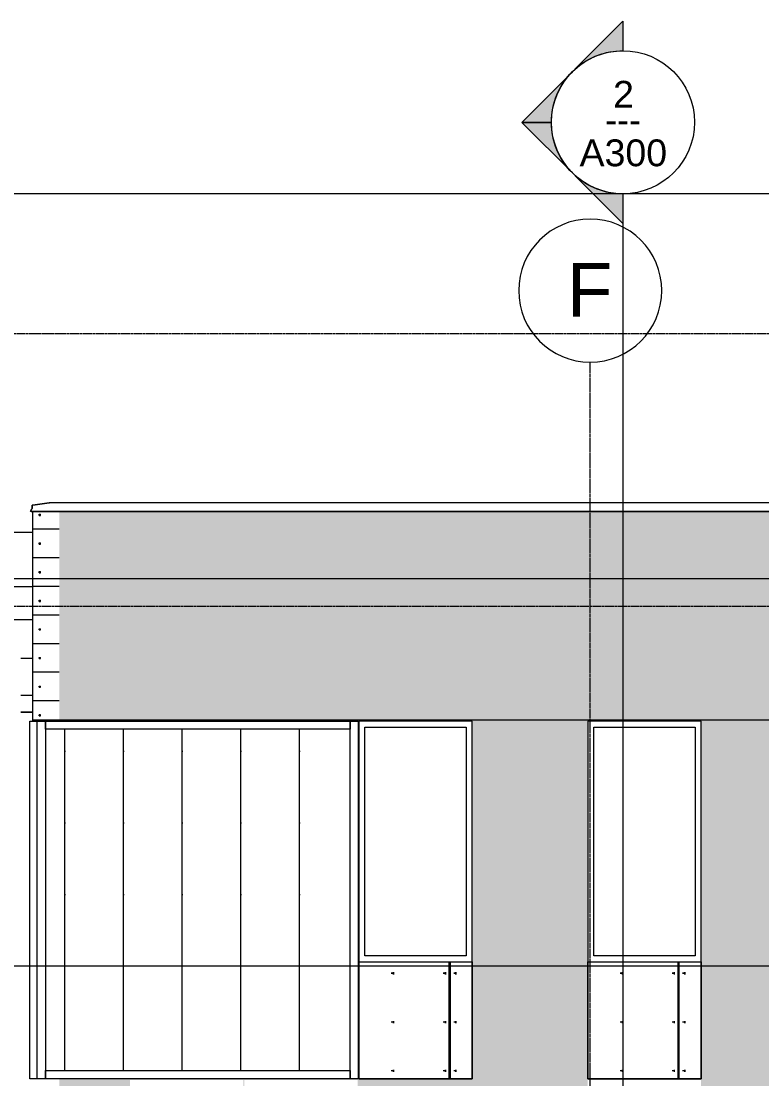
# Model space of a CAD drawing. Header units: inches. Extents: x -4169 to 1631, y -238 to 585.
# Drawn here: x -998.4 to -749.9, y 230.1 to 584.9 of the extents above; entities that cross this region are included whole.
import ezdxf

# ---------------------------------------------------------------- set-up
doc = ezdxf.new("R2010")
doc.units = ezdxf.units.IN
doc.header["$MEASUREMENT"] = 0
doc.linetypes.add('Aligning Line 1_8_', pattern=[0.25, 0.125, -0.125])
doc.linetypes.add('Grid Line 1_2_', pattern=[0.875, 0.5, -0.125, 0.125, -0.125])
for name, color, linetype, lineweight in [('0-5', 10, 'Continuous', 5), ('A-FLOR-LEVL-1', 51, 'Grid Line 1_2_', 9), ('A-GENM', 5, 'Continuous', 9), ('A-GLAZ', 151, 'Continuous', 13), ('A-GLAZ-1', 151, 'Continuous', 9), ('A-GLAZ-CWMG', 51, 'Continuous', 9), ('A-WALL', 113, 'Continuous', 13), ('A-WALL-PATT-1', 111, 'Continuous', 9), ('G-ANNO-SYMB', 111, 'Aligning Line 1_8_', 9), ('G-ANNO-SYMB-1', 9, 'Aligning Line 1_8_', 9), ('G-ANNO-SYMB-2', 147, 'Aligning Line 1_8_', 9), ('G-ANNO-SYMB-3', 111, 'Continuous', 9), ('S-GRID-1', 1, 'Grid Line 1_2_', 9), ('S-GRID-IDEN', 1, 'Continuous', 9)]:
    doc.layers.add(name, color=color, linetype=linetype, lineweight=lineweight)
doc.styles.add('Arial', font='arial.ttf', dxfattribs={"height": 9})
doc.styles.add('Arial_1', font='arial.ttf', dxfattribs={"height": 18})
doc.styles.add('Century Gothic', font='ufonts.com_century-gothic.ttf', dxfattribs={"height": 9})
pattern_1 = [(0, (-112.38, 140.604), (-120, 76.8), [0.392, -119.607]), (0, (-112.38, 140.996), (-120, 76.8), [0.392, -119.607]), (0, (-112.38, 150.204), (-120, 76.8), [0.392, -119.607]), (0, (-112.38, 150.596), (-120, 76.8), [0.392, -119.607]), (0, (-112.38, 159.804), (-120, 76.8), [0.392, -119.607]), (0, (-112.38, 160.196), (-120, 76.8), [0.392, -119.607]), (0, (-112.38, 169.404), (-120, 76.8), [0.392, -119.607]), (0, (-112.38, 169.796), (-120, 76.8), [0.392, -119.607]), (0, (-112.38, 179.004), (-120, 76.8), [0.392, -119.607]), (0, (-112.38, 179.396), (-120, 76.8), [0.392, -119.607]), (0, (-112.38, 188.604), (-120, 76.8), [0.392, -119.607]), (0, (-112.38, 188.996), (-120, 76.8), [0.392, -119.607]), (0, (-112.38, 198.204), (-120, 76.8), [0.392, -119.607]), (0, (-112.38, 198.596), (-120, 76.8), [0.392, -119.607]), (0, (-112.38, 207.804), (-120, 76.8), [0.392, -119.607]), (0, (-112.38, 208.196), (-120, 76.8), [0.392, -119.607]), (0, (-92.38, 140.604), (-120, 76.8), [0.392, -119.607]), (0, (-92.38, 140.996), (-120, 76.8), [0.392, -119.607]), (0, (-92.38, 150.204), (-120, 76.8), [0.392, -119.607]), (0, (-92.38, 150.596), (-120, 76.8), [0.392, -119.607]), (0, (-92.38, 159.804), (-120, 76.8), [0.392, -119.607]), (0, (-92.38, 160.196), (-120, 76.8), [0.392, -119.607]), (0, (-92.38, 169.404), (-120, 76.8), [0.392, -119.607]), (0, (-92.38, 169.796), (-120, 76.8), [0.392, -119.607]), (0, (-92.38, 179.004), (-120, 76.8), [0.392, -119.607]), (0, (-92.38, 179.396), (-120, 76.8), [0.392, -119.607]), (0, (-92.38, 188.604), (-120, 76.8), [0.392, -119.607]), (0, (-92.38, 188.996), (-120, 76.8), [0.392, -119.607]), (0, (-92.38, 198.204), (-120, 76.8), [0.392, -119.607]), (0, (-92.38, 198.596), (-120, 76.8), [0.392, -119.607]), (0, (-92.38, 207.804), (-120, 76.8), [0.392, -119.607]), (0, (-92.38, 208.196), (-120, 76.8), [0.392, -119.607]), (0, (-72.38, 140.604), (-120, 76.8), [0.392, -119.607]), (0, (-72.38, 140.996), (-120, 76.8), [0.392, -119.607]), (0, (-72.38, 150.204), (-120, 76.8), [0.392, -119.607]), (0, (-72.38, 150.596), (-120, 76.8), [0.392, -119.607]), (0, (-72.38, 159.804), (-120, 76.8), [0.392, -119.607]), (0, (-72.38, 160.196), (-120, 76.8), [0.392, -119.607]), (0, (-72.38, 169.404), (-120, 76.8), [0.392, -119.607]), (0, (-72.38, 169.796), (-120, 76.8), [0.392, -119.607]), (0, (-72.38, 179.004), (-120, 76.8), [0.392, -119.607]), (0, (-72.38, 179.396), (-120, 76.8), [0.392, -119.607]), (0, (-72.38, 188.604), (-120, 76.8), [0.392, -119.607]), (0, (-72.38, 188.996), (-120, 76.8), [0.392, -119.607]), (0, (-72.38, 198.204), (-120, 76.8), [0.392, -119.607]), (0, (-72.38, 198.596), (-120, 76.8), [0.392, -119.607]), (0, (-72.38, 207.804), (-120, 76.8), [0.392, -119.607]), (0, (-72.38, 208.196), (-120, 76.8), [0.392, -119.607]), (0, (-52.38, 140.604), (-120, 76.8), [0.392, -119.607]), (0, (-52.38, 140.996), (-120, 76.8), [0.392, -119.607]), (0, (-52.38, 150.204), (-120, 76.8), [0.392, -119.607]), (0, (-52.38, 150.596), (-120, 76.8), [0.392, -119.607]), (0, (-52.38, 159.804), (-120, 76.8), [0.392, -119.607]), (0, (-52.38, 160.196), (-120, 76.8), [0.392, -119.607]), (0, (-52.38, 169.404), (-120, 76.8), [0.392, -119.607]), (0, (-52.38, 169.796), (-120, 76.8), [0.392, -119.607]), (0, (-52.38, 179.004), (-120, 76.8), [0.392, -119.607]), (0, (-52.38, 179.396), (-120, 76.8), [0.392, -119.607]), (0, (-52.38, 188.604), (-120, 76.8), [0.392, -119.607]), (0, (-52.38, 188.996), (-120, 76.8), [0.392, -119.607]), (0, (-52.38, 198.204), (-120, 76.8), [0.392, -119.607]), (0, (-52.38, 198.596), (-120, 76.8), [0.392, -119.607]), (0, (-52.38, 207.804), (-120, 76.8), [0.392, -119.607]), (0, (-52.38, 208.196), (-120, 76.8), [0.392, -119.607]), (0, (-32.38, 140.604), (-120, 76.8), [0.392, -119.607]), (0, (-32.38, 140.996), (-120, 76.8), [0.392, -119.607]), (0, (-32.38, 150.204), (-120, 76.8), [0.392, -119.607]), (0, (-32.38, 150.596), (-120, 76.8), [0.392, -119.607]), (0, (-32.38, 159.804), (-120, 76.8), [0.392, -119.607]), (0, (-32.38, 160.196), (-120, 76.8), [0.392, -119.607]), (0, (-32.38, 169.404), (-120, 76.8), [0.392, -119.607]), (0, (-32.38, 169.796), (-120, 76.8), [0.392, -119.607]), (0, (-32.38, 179.004), (-120, 76.8), [0.392, -119.607]), (0, (-32.38, 179.396), (-120, 76.8), [0.392, -119.607]), (0, (-32.38, 188.604), (-120, 76.8), [0.392, -119.607]), (0, (-32.38, 188.996), (-120, 76.8), [0.392, -119.607]), (0, (-32.38, 198.204), (-120, 76.8), [0.392, -119.607]), (0, (-32.38, 198.596), (-120, 76.8), [0.392, -119.607]), (0, (-32.38, 207.804), (-120, 76.8), [0.392, -119.607]), (0, (-32.38, 208.196), (-120, 76.8), [0.392, -119.607]), (0, (-12.38, 140.604), (-120, 76.8), [0.392, -119.607]), (0, (-12.38, 140.996), (-120, 76.8), [0.392, -119.607]), (0, (-12.38, 150.204), (-120, 76.8), [0.392, -119.607]), (0, (-12.38, 150.596), (-120, 76.8), [0.392, -119.607]), (0, (-12.38, 159.804), (-120, 76.8), [0.392, -119.607]), (0, (-12.38, 160.196), (-120, 76.8), [0.392, -119.607]), (0, (-12.38, 169.404), (-120, 76.8), [0.392, -119.607]), (0, (-12.38, 169.796), (-120, 76.8), [0.392, -119.607]), (0, (-12.38, 179.004), (-120, 76.8), [0.392, -119.607]), (0, (-12.38, 179.396), (-120, 76.8), [0.392, -119.607]), (0, (-12.38, 188.604), (-120, 76.8), [0.392, -119.607]), (0, (-12.38, 188.996), (-120, 76.8), [0.392, -119.607]), (0, (-12.38, 198.204), (-120, 76.8), [0.392, -119.607]), (0, (-12.38, 198.596), (-120, 76.8), [0.392, -119.607]), (0, (-12.38, 207.804), (-120, 76.8), [0.392, -119.607]), (0, (-12.38, 208.196), (-120, 76.8), [0.392, -119.607]), (90, (-118.83, 155.2), (-120, 7e-15), [9.6, -67.2]), (90, (-112.38, 140.6), (-120, 7e-15), [0.392, -76.407]), (90, (-112.38, 150.2), (-120, 7e-15), [0.392, -76.407]), (90, (-112.38, 159.8), (-120, 7e-15), [0.392, -76.407]), (90, (-112.38, 169.4), (-120, 7e-15), [0.392, -76.407]), (90, (-112.38, 179), (-120, 7e-15), [0.392, -76.407]), (90, (-112.38, 188.6), (-120, 7e-15), [0.392, -76.407]), (90, (-112.38, 198.2), (-120, 7e-15), [0.392, -76.407]), (90, (-112.38, 207.8), (-120, 7e-15), [0.392, -76.407]), (90, (-111.99, 140.6), (-120, 7e-15), [0.392, -76.407]), (90, (-111.99, 150.2), (-120, 7e-15), [0.392, -76.407]), (90, (-111.99, 159.8), (-120, 7e-15), [0.392, -76.407]), (90, (-111.99, 169.4), (-120, 7e-15), [0.392, -76.407]), (90, (-111.99, 179), (-120, 7e-15), [0.392, -76.407]), (90, (-111.99, 188.6), (-120, 7e-15), [0.392, -76.407]), (90, (-111.99, 198.2), (-120, 7e-15), [0.392, -76.407]), (90, (-111.99, 207.8), (-120, 7e-15), [0.392, -76.407]), (90, (-102.68, 174.4), (-120, 7e-15), [9.6, -67.2]), (90, (-102.68, 203.2), (-120, 7e-15), [9.6, -67.2]), (90, (-92.38, 140.6), (-120, 7e-15), [0.392, -76.407]), (90, (-92.38, 150.2), (-120, 7e-15), [0.392, -76.407]), (90, (-92.38, 159.8), (-120, 7e-15), [0.392, -76.407]), (90, (-92.38, 169.4), (-120, 7e-15), [0.392, -76.407]), (90, (-92.38, 179), (-120, 7e-15), [0.392, -76.407]), (90, (-92.38, 188.6), (-120, 7e-15), [0.392, -76.407]), (90, (-92.38, 198.2), (-120, 7e-15), [0.392, -76.407]), (90, (-92.38, 207.8), (-120, 7e-15), [0.392, -76.407]), (90, (-91.99, 140.6), (-120, 7e-15), [0.392, -76.407]), (90, (-91.99, 150.2), (-120, 7e-15), [0.392, -76.407]), (90, (-91.99, 159.8), (-120, 7e-15), [0.392, -76.407]), (90, (-91.99, 169.4), (-120, 7e-15), [0.392, -76.407]), (90, (-91.99, 179), (-120, 7e-15), [0.392, -76.407]), (90, (-91.99, 188.6), (-120, 7e-15), [0.392, -76.407]), (90, (-91.99, 198.2), (-120, 7e-15), [0.392, -76.407]), (90, (-91.99, 207.8), (-120, 7e-15), [0.392, -76.407]), (90, (-72.38, 140.6), (-120, 7e-15), [0.392, -76.407]), (90, (-72.38, 150.2), (-120, 7e-15), [0.392, -76.407]), (90, (-72.38, 159.8), (-120, 7e-15), [0.392, -76.407]), (90, (-72.38, 169.4), (-120, 7e-15), [0.392, -76.407]), (90, (-72.38, 179), (-120, 7e-15), [0.392, -76.407]), (90, (-72.38, 188.6), (-120, 7e-15), [0.392, -76.407]), (90, (-72.38, 198.2), (-120, 7e-15), [0.392, -76.407]), (90, (-72.38, 207.8), (-120, 7e-15), [0.392, -76.407]), (90, (-71.99, 140.6), (-120, 7e-15), [0.392, -76.407]), (90, (-71.99, 150.2), (-120, 7e-15), [0.392, -76.407]), (90, (-71.99, 159.8), (-120, 7e-15), [0.392, -76.407]), (90, (-71.99, 169.4), (-120, 7e-15), [0.392, -76.407]), (90, (-71.99, 179), (-120, 7e-15), [0.392, -76.407]), (90, (-71.99, 188.6), (-120, 7e-15), [0.392, -76.407]), (90, (-71.99, 198.2), (-120, 7e-15), [0.392, -76.407]), (90, (-71.99, 207.8), (-120, 7e-15), [0.392, -76.407]), (90, (-62.13, 145.6), (-120, 7e-15), [9.6, -67.2]), (90, (-62.13, 184), (-120, 7e-15), [9.6, -67.2]), (90, (-52.38, 140.6), (-120, 7e-15), [0.392, -76.407]), (90, (-52.38, 150.2), (-120, 7e-15), [0.392, -76.407]), (90, (-52.38, 159.8), (-120, 7e-15), [0.392, -76.407]), (90, (-52.38, 169.4), (-120, 7e-15), [0.392, -76.407]), (90, (-52.38, 179), (-120, 7e-15), [0.392, -76.407]), (90, (-52.38, 188.6), (-120, 7e-15), [0.392, -76.407]), (90, (-52.38, 198.2), (-120, 7e-15), [0.392, -76.407]), (90, (-52.38, 207.8), (-120, 7e-15), [0.392, -76.407]), (90, (-51.99, 140.6), (-120, 7e-15), [0.392, -76.407]), (90, (-51.99, 150.2), (-120, 7e-15), [0.392, -76.407]), (90, (-51.99, 159.8), (-120, 7e-15), [0.392, -76.407]), (90, (-51.99, 169.4), (-120, 7e-15), [0.392, -76.407]), (90, (-51.99, 179), (-120, 7e-15), [0.392, -76.407]), (90, (-51.99, 188.6), (-120, 7e-15), [0.392, -76.407]), (90, (-51.99, 198.2), (-120, 7e-15), [0.392, -76.407]), (90, (-51.99, 207.8), (-120, 7e-15), [0.392, -76.407]), (90, (-41.3, 164.8), (-120, 7e-15), [9.6, -67.2]), (90, (-32.38, 140.6), (-120, 7e-15), [0.392, -76.407]), (90, (-32.38, 150.2), (-120, 7e-15), [0.392, -76.407]), (90, (-32.38, 159.8), (-120, 7e-15), [0.392, -76.407]), (90, (-32.38, 169.4), (-120, 7e-15), [0.392, -76.407]), (90, (-32.38, 179), (-120, 7e-15), [0.392, -76.407]), (90, (-32.38, 188.6), (-120, 7e-15), [0.392, -76.407]), (90, (-32.38, 198.2), (-120, 7e-15), [0.392, -76.407]), (90, (-32.38, 207.8), (-120, 7e-15), [0.392, -76.407]), (90, (-31.99, 140.6), (-120, 7e-15), [0.392, -76.407]), (90, (-31.99, 150.2), (-120, 7e-15), [0.392, -76.407]), (90, (-31.99, 159.8), (-120, 7e-15), [0.392, -76.407]), (90, (-31.99, 169.4), (-120, 7e-15), [0.392, -76.407]), (90, (-31.99, 179), (-120, 7e-15), [0.392, -76.407]), (90, (-31.99, 188.6), (-120, 7e-15), [0.392, -76.407]), (90, (-31.99, 198.2), (-120, 7e-15), [0.392, -76.407]), (90, (-31.99, 207.8), (-120, 7e-15), [0.392, -76.407]), (90, (-20.63, 136), (-120, 7e-15), [9.6, -67.2]), (90, (-20.63, 193.6), (-120, 7e-15), [9.6, -67.2]), (90, (-12.38, 140.6), (-120, 7e-15), [0.392, -76.407]), (90, (-12.38, 150.2), (-120, 7e-15), [0.392, -76.407]), (90, (-12.38, 159.8), (-120, 7e-15), [0.392, -76.407]), (90, (-12.38, 169.4), (-120, 7e-15), [0.392, -76.407]), (90, (-12.38, 179), (-120, 7e-15), [0.392, -76.407]), (90, (-12.38, 188.6), (-120, 7e-15), [0.392, -76.407]), (90, (-12.38, 198.2), (-120, 7e-15), [0.392, -76.407]), (90, (-12.38, 207.8), (-120, 7e-15), [0.392, -76.407]), (90, (-11.99, 140.6), (-120, 7e-15), [0.392, -76.407]), (90, (-11.99, 150.2), (-120, 7e-15), [0.392, -76.407]), (90, (-11.99, 159.8), (-120, 7e-15), [0.392, -76.407]), (90, (-11.99, 169.4), (-120, 7e-15), [0.392, -76.407]), (90, (-11.99, 179), (-120, 7e-15), [0.392, -76.407]), (90, (-11.99, 188.6), (-120, 7e-15), [0.392, -76.407]), (90, (-11.99, 198.2), (-120, 7e-15), [0.392, -76.407]), (90, (-11.99, 207.8), (-120, 7e-15), [0.392, -76.407]), (180, (-7.68, 136), (-120, 76.8), [120, 0, 0, 0]), (180, (-7.68, 145.6), (-120, 76.8), [120, 0, 0, 0]), (180, (-7.68, 155.2), (-120, 76.8), [120, 0, 0, 0]), (180, (-7.68, 164.8), (-120, 76.8), [120, 0, 0, 0]), (180, (-7.68, 174.4), (-120, 76.8), [120, 0, 0, 0]), (180, (-7.68, 184), (-120, 76.8), [120, 0, 0, 0]), (180, (-7.68, 193.6), (-120, 76.8), [120, 0, 0, 0]), (180, (-7.68, 203.2), (-120, 76.8), [120, 0, 0, 0])]

# ---------------------------------------------------------------- blocks, each defined once
blk = doc.blocks.new('CTR - 2nd Phase_rvt-2-BUILDING ELEVATION - SOUTH')
at = {"layer": 'A-FLOR-LEVL-1'}
for p, q in [((9609.49, 398), (12558.48, 398)), ((9609.49, 268), (12558.48, 268))]:
    blk.add_line(p, q, dxfattribs=at)
at = {"layer": 'G-ANNO-SYMB-1'}
for p, q in [((12461.78, 526.95), (9706.24, 526.95)), ((12461.78, 388.59), (9706.24, 388.59))]:
    blk.add_line(p, q, dxfattribs=at)
blk = doc.blocks.new('CTR  - Topography_rvt-2-BUILDING ELEVATION - SOUTH')
at = {"layer": 'G-ANNO-SYMB-2'}
blk.add_line((12461.78, 480), (9742.88, 480), dxfattribs=at)
blk = doc.blocks.new('CTR - 1st Phase - Common Walls_rvt-2-BUILDING ELEVATION - SOUTH')
at = {"layer": 'A-FLOR-LEVL-1'}
for p, q in [((9609.49, 398), (12558.48, 398)), ((9609.49, 268), (12558.48, 268))]:
    blk.add_line(p, q, dxfattribs=at)
at = {"layer": 'G-ANNO-SYMB-2'}
for p, q in [((12363.34, 526.95), (9706.24, 526.95)), ((12428.12, 526.95), (9706.24, 526.95)), ((12461.78, 480), (9706.24, 480))]:
    blk.add_line(p, q, dxfattribs=at)
blk = doc.blocks.new('Basic Wall _ EXT - FIBER CEMENT - SMALL - ___-1820305-BUILDING ELEVATION - SOUTH')
at = {"layer": 'A-WALL'}
for p, q in [((9979.92, 421.44), (9979.92, 422.35)), ((9980.14, 422.6), (9985.72, 423.28)), ((9985.72, 423.28), (9985.78, 423.28)), ((10845.83, 423.28), (9985.75, 423.28)), ((9979.41, 420.57), (9979.88, 421.3)), ((9979.6, 420.45), (9979.41, 420.57)), ((9979.41, 420.57), (10852.17, 420.57)), ((9979.73, 420.42), (10851.85, 420.42))]:
    blk.add_line(p, q, dxfattribs=at)
at = {"layer": 'A-WALL', "flags": 128}
for points in [[(9979.92, 422.35), (9979.93, 422.41), (9979.95, 422.47), (9979.98, 422.52), (9980.03, 422.56), (9980.08, 422.59), (9980.14, 422.6)], [(9979.73, 420.42), (9979.72, 420.42), (9979.65, 420.43), (9979.6, 420.45)], [(9979.88, 421.3), (9979.9, 421.35), (9979.91, 421.39), (9979.92, 421.44)]]:
    blk.add_lwpolyline(points, dxfattribs=at)
blk = doc.blocks.new('_THE_ WINDOW _ DOOR - Window - 3rd Floor-2113392-BUILDING ELEVATION - SOUTH')
at = {"layer": 'A-GLAZ-1'}
h = blk.add_hatch(dxfattribs=at)
h.set_pattern_fill('FP_48', color=256, style=0, pattern_type=2)
h.set_pattern_definition([(0, (10359.74, 287.55), (-38.4, 120.38), [0.392, -38.007]), (0, (10359.74, 287.95), (-38.4, 120.38), [0.392, -38.007]), (0, (10359.74, 303.91), (-38.4, 120.38), [0.392, -38.007]), (0, (10359.74, 304.3), (-38.4, 120.38), [0.392, -38.007]), (0, (10359.74, 320.27), (-38.4, 120.38), [0.392, -38.007]), (0, (10359.74, 320.66), (-38.4, 120.38), [0.392, -38.007]), (0, (10359.74, 336.62), (-38.4, 120.38), [0.392, -38.007]), (0, (10359.74, 337.02), (-38.4, 120.38), [0.392, -38.007]), (0, (10359.74, 352.98), (-38.4, 120.38), [0.392, -38.007]), (0, (10359.74, 353.38), (-38.4, 120.38), [0.392, -38.007]), (0, (10359.74, 369.34), (-38.4, 120.38), [0.392, -38.007]), (0, (10359.74, 369.73), (-38.4, 120.375), [0.392, -38.007]), (0, (10359.74, 385.7), (-38.4, 120.375), [0.392, -38.007]), (0, (10359.74, 386.09), (-38.4, 120.375), [0.392, -38.007]), (0, (10359.74, 402.05), (-38.4, 120.375), [0.392, -38.007]), (0, (10359.74, 402.45), (-38.4, 120.375), [0.392, -38.007]), (0, (10377.19, 287.55), (-38.4, 120.38), [0.392, -38.007]), (0, (10377.19, 287.95), (-38.4, 120.38), [0.392, -38.007]), (0, (10377.19, 303.91), (-38.4, 120.38), [0.392, -38.007]), (0, (10377.19, 304.3), (-38.4, 120.38), [0.392, -38.007]), (0, (10377.19, 320.27), (-38.4, 120.38), [0.392, -38.007]), (0, (10377.19, 320.66), (-38.4, 120.38), [0.392, -38.007]), (0, (10377.19, 336.62), (-38.4, 120.38), [0.392, -38.007]), (0, (10377.19, 337.02), (-38.4, 120.38), [0.392, -38.007]), (0, (10377.19, 352.98), (-38.4, 120.38), [0.392, -38.007]), (0, (10377.19, 353.38), (-38.4, 120.38), [0.392, -38.007]), (0, (10377.19, 369.34), (-38.4, 120.375), [0.392, -38.007]), (0, (10377.19, 369.73), (-38.4, 120.375), [0.392, -38.007]), (0, (10377.19, 385.7), (-38.4, 120.375), [0.392, -38.007]), (0, (10377.19, 386.09), (-38.4, 120.375), [0.392, -38.007]), (0, (10377.19, 402.05), (-38.4, 120.375), [0.392, -38.007]), (0, (10377.19, 402.45), (-38.4, 120.375), [0.392, -38.007]), (0, (10394.64, 287.55), (-38.4, 120.38), [0.392, -38.007]), (0, (10394.64, 287.95), (-38.4, 120.38), [0.392, -38.007]), (0, (10394.64, 303.91), (-38.4, 120.38), [0.392, -38.007]), (0, (10394.64, 304.3), (-38.4, 120.38), [0.392, -38.007]), (0, (10394.64, 320.27), (-38.4, 120.38), [0.392, -38.007]), (0, (10394.64, 320.66), (-38.4, 120.38), [0.392, -38.007]), (0, (10394.64, 336.62), (-38.4, 120.38), [0.392, -38.007]), (0, (10394.64, 337.02), (-38.4, 120.38), [0.392, -38.007]), (0, (10394.64, 352.98), (-38.4, 120.38), [0.392, -38.007]), (0, (10394.64, 353.38), (-38.4, 120.38), [0.392, -38.007]), (0, (10394.64, 369.34), (-38.4, 120.375), [0.392, -38.007]), (0, (10394.64, 369.73), (-38.4, 120.375), [0.392, -38.007]), (0, (10394.64, 385.7), (-38.4, 120.375), [0.392, -38.007]), (0, (10394.64, 386.09), (-38.4, 120.375), [0.392, -38.007]), (0, (10394.64, 402.05), (-38.4, 120.375), [0.392, -38.007]), (0, (10394.64, 402.45), (-38.4, 120.375), [0.392, -38.007]), (90, (10358.002, 285), (-38.4, 2e-15), [120, -0.375]), (90, (10358.377, 285), (-38.4, 2e-15), [120, -0.375]), (90, (10359.743, 287.554), (-38.4, 2e-15), [0.392, -119.982]), (90, (10359.743, 303.91), (-38.4, 2e-15), [0.392, -119.982]), (90, (10359.743, 320.268), (-38.4, 2e-15), [0.392, -119.982]), (90, (10359.743, 336.625), (-38.4, 2e-15), [0.392, -119.982]), (90, (10359.743, 352.982), (-38.4, 2e-15), [0.392, -119.982]), (90, (10359.743, 369.34), (-38.4, 2e-15), [0.392, -119.982]), (90, (10359.743, 385.697), (-38.4, 2e-15), [0.392, -119.982]), (90, (10359.743, 402.054), (-38.4, 2e-15), [0.392, -119.982]), (90, (10360.136, 287.554), (-38.4, 2e-15), [0.392, -119.982]), (90, (10360.136, 303.91), (-38.4, 2e-15), [0.392, -119.982]), (90, (10360.136, 320.268), (-38.4, 2e-15), [0.392, -119.982]), (90, (10360.136, 336.625), (-38.4, 2e-15), [0.392, -119.982]), (90, (10360.136, 352.982), (-38.4, 2e-15), [0.392, -119.982]), (90, (10360.136, 369.34), (-38.4, 2e-15), [0.392, -119.982]), (90, (10360.136, 385.697), (-38.4, 2e-15), [0.392, -119.982]), (90, (10360.136, 402.054), (-38.4, 2e-15), [0.392, -119.982]), (90, (10377.193, 287.554), (-38.4, 2e-15), [0.392, -119.982]), (90, (10377.193, 303.91), (-38.4, 2e-15), [0.392, -119.982]), (90, (10377.193, 320.268), (-38.4, 2e-15), [0.392, -119.982]), (90, (10377.193, 336.625), (-38.4, 2e-15), [0.392, -119.982]), (90, (10377.193, 352.982), (-38.4, 2e-15), [0.392, -119.982]), (90, (10377.193, 369.34), (-38.4, 2e-15), [0.392, -119.982]), (90, (10377.193, 385.697), (-38.4, 2e-15), [0.392, -119.982]), (90, (10377.193, 402.054), (-38.4, 2e-15), [0.392, -119.982]), (90, (10377.586, 287.554), (-38.4, 2e-15), [0.392, -119.982]), (90, (10377.586, 303.91), (-38.4, 2e-15), [0.392, -119.982]), (90, (10377.586, 320.268), (-38.4, 2e-15), [0.392, -119.982]), (90, (10377.586, 336.625), (-38.4, 2e-15), [0.392, -119.982]), (90, (10377.586, 352.982), (-38.4, 2e-15), [0.392, -119.982]), (90, (10377.586, 369.34), (-38.4, 2e-15), [0.392, -119.982]), (90, (10377.586, 385.697), (-38.4, 2e-15), [0.392, -119.982]), (90, (10377.586, 402.054), (-38.4, 2e-15), [0.392, -119.982]), (90, (10394.643, 287.554), (-38.4, 2e-15), [0.392, -119.982]), (90, (10394.643, 303.91), (-38.4, 2e-15), [0.392, -119.982]), (90, (10394.643, 320.268), (-38.4, 2e-15), [0.392, -119.982]), (90, (10394.643, 336.625), (-38.4, 2e-15), [0.392, -119.982]), (90, (10394.643, 352.982), (-38.4, 2e-15), [0.392, -119.982]), (90, (10394.643, 369.34), (-38.4, 2e-15), [0.392, -119.982]), (90, (10394.643, 385.697), (-38.4, 2e-15), [0.392, -119.982]), (90, (10394.643, 402.054), (-38.4, 2e-15), [0.392, -119.982]), (90, (10395.036, 287.554), (-38.4, 2e-15), [0.392, -119.982]), (90, (10395.036, 303.91), (-38.4, 2e-15), [0.392, -119.982]), (90, (10395.036, 320.268), (-38.4, 2e-15), [0.392, -119.982]), (90, (10395.036, 336.625), (-38.4, 2e-15), [0.392, -119.982]), (90, (10395.036, 352.982), (-38.4, 2e-15), [0.392, -119.982]), (90, (10395.036, 369.34), (-38.4, 2e-15), [0.392, -119.982]), (90, (10395.036, 385.697), (-38.4, 2e-15), [0.392, -119.982]), (90, (10395.036, 402.054), (-38.4, 2e-15), [0.392, -119.982]), (180, (10396.4, 284.62), (-38.4, 120.38), [38.025, -0.375]), (180, (10396.4, 285), (-38.4, 120.38), [38.025, -0.375])])
h.paths.add_polyline_path([(10358, 230.12), (10358, 269.37), (10319.98, 269.37), (10319.98, 230.12), (10356, 230.12)], flags=0)
at = {"layer": 'A-GLAZ'}
for p, q in [((10358, 350.12), (10319.98, 350.12)), ((10319.98, 350.12), (10319.98, 269.37)), ((10321.98, 271.37), (10321.98, 348.12)), ((10321.98, 348.12), (10356, 348.12)), ((10356, 348.12), (10356, 271.37)), ((10358, 269.37), (10358, 350.12)), ((10356, 271.37), (10321.98, 271.37)), ((10319.98, 269.37), (10358, 269.37)), ((10319.98, 269.37), (10319.98, 230.12)), ((10358, 230.12), (10358, 269.37)), ((10319.98, 230.12), (10358, 230.12))]:
    blk.add_line(p, q, dxfattribs=at)
blk = doc.blocks.new('Basic Wall _ EXT - FIBER CEMENT - SMALL - ___-1939673-BUILDING ELEVATION - SOUTH')
at = {"layer": 'A-WALL'}
for p, q in [((9979.92, 422.35), (9979.92, 421.44)), ((9985.72, 423.28), (9980.14, 422.6)), ((9985.78, 423.28), (9985.72, 423.28)), ((9979.88, 421.3), (9979.41, 420.57)), ((9979.41, 420.57), (9979.6, 420.45))]:
    blk.add_line(p, q, dxfattribs=at)
at = {"layer": 'A-WALL', "flags": 128}
for points in [[(9980.14, 422.6), (9980.08, 422.59), (9980.03, 422.56), (9979.98, 422.52), (9979.95, 422.47), (9979.93, 422.41), (9979.92, 422.35)], [(9979.6, 420.45), (9979.65, 420.43), (9979.72, 420.42)], [(9979.92, 421.44), (9979.91, 421.39), (9979.9, 421.35), (9979.88, 421.3)]]:
    blk.add_lwpolyline(points, dxfattribs=at)
blk = doc.blocks.new('Rectangular Mullion - Profile_Polycarbonate_Upper and left-V35-BUILDING ELEVATION - SOUTH')
at = {"layer": 'A-GLAZ-CWMG'}
for p, q in [((9979.19, 350.12), (9981.69, 350.12)), ((9979.19, 230.12), (9979.19, 350.12)), ((9981.69, 230.12), (9979.19, 230.12))]:
    blk.add_line(p, q, dxfattribs=at)
blk = doc.blocks.new('Rectangular Mullion - Profile_Polycarbonate_Upper and left-1994732-BUILDING ELEVATION - SOUTH')
at = {"layer": 'A-GLAZ-CWMG'}
for p, q in [((9984.44, 347.37), (9984.44, 350.12)), ((9984.44, 350.12), (10086.64, 350.12)), ((10086.64, 350.12), (10086.64, 347.37)), ((10086.64, 347.37), (9984.44, 347.37))]:
    blk.add_line(p, q, dxfattribs=at)
blk = doc.blocks.new('Rectangular Mullion - Profile_Polycarbonate_Lower-1994733-BUILDING ELEVATION - SOUTH')
at = {"layer": 'A-GLAZ-CWMG'}
for p, q in [((9984.44, 230.12), (9984.44, 232.87)), ((9984.44, 232.87), (10086.64, 232.87)), ((10086.64, 232.87), (10086.64, 230.12)), ((10086.64, 230.12), (9984.44, 230.12))]:
    blk.add_line(p, q, dxfattribs=at)
blk = doc.blocks.new('Rectangular Mullion - Profile_Polycarbonate_Upper and left-V39-BUILDING ELEVATION - SOUTH')
at = {"layer": 'A-GLAZ-CWMG'}
for p, q in [((9981.69, 350.12), (9984.44, 350.12)), ((9981.69, 230.12), (9981.69, 350.12)), ((9984.44, 350.12), (9984.44, 230.12)), ((9984.44, 230.12), (9981.69, 230.12))]:
    blk.add_line(p, q, dxfattribs=at)
blk = doc.blocks.new('Rectangular Mullion - Profile_Polycarbonate_right-1741241-BUILDING ELEVATION - SOUTH')
at = {"layer": 'A-GLAZ-CWMG'}
for p, q in [((11103.86, 350.12), (11106.61, 350.12)), ((11103.86, 230.12), (11103.86, 350.12)), ((11106.61, 350.12), (11106.61, 230.12)), ((11106.61, 230.12), (11103.86, 230.12))]:
    blk.add_line(p, q, dxfattribs=at)
blk = doc.blocks.new('077123 - Manufactured Gutters and Downspouts - 077123 - Manufactured Gutters and Downspouts-1955134-BUILDING ELEVATION - SOUTH')
at = {"layer": 'A-GENM'}
for p, q in [((9969.52, 413.51), (9980.19, 413.51)), ((9980.19, 395.11), (9969.52, 395.11)), ((9980.19, 384.1), (9972.88, 384.1)), ((9980.19, 371.1), (9976.21, 371.1)), ((9980.19, 358.75), (9976.21, 358.75)), ((9980.19, 353.15), (9976.21, 353.15)), ((9976.21, 353.15), (9980.19, 353.15))]:
    blk.add_line(p, q, dxfattribs=at)
blk = doc.blocks.new('Section - Section Head - Filled-22785-BUILDING ELEVATION - SOUTH')
at = {"layer": 'G-ANNO-SYMB-3'}
h = blk.add_hatch(color=256, dxfattribs=at)
edge = h.paths.add_edge_path(flags=0)
edge.add_line((10162.08, -152), (10178.19, -135.9))
edge.add_line((10178.19, -135.9), (10178.19, -145.81))
edge.add_arc((10178.19, -169.84), 24.03, 90, 132.0784)
h = blk.add_hatch(color=256, dxfattribs=at)
edge = h.paths.add_edge_path(flags=0)
edge.add_arc((10178.19, -169.84), 24, 135, 180)
edge.add_line((10154.19, -169.84), (10144.25, -169.84))
edge.add_line((10144.25, -169.84), (10161.22, -152.87))
h = blk.add_hatch(color=256, dxfattribs=at)
edge = h.paths.add_edge_path(flags=0)
edge.add_line((10161.22, -186.81), (10144.25, -169.84))
edge.add_line((10144.25, -169.84), (10154.19, -169.84))
edge.add_arc((10178.19, -169.84), 24, 180, 225)
h = blk.add_hatch(color=256, dxfattribs=at)
edge = h.paths.add_edge_path(flags=0)
edge.add_arc((10178.19, -169.84), 24.03, 227.9216, 270)
edge.add_line((10178.19, -193.87), (10178.19, -203.78))
edge.add_line((10178.19, -203.78), (10162.08, -187.68))
for p, q in [((10178.19, -135.9), (10162.08, -152)), ((10178.19, -145.81), (10178.19, -135.9)), ((10161.22, -152.87), (10144.25, -169.84)), ((10154.19, -169.84), (10144.25, -169.84)), ((10144.25, -169.84), (10161.22, -186.81)), ((10144.25, -169.84), (10154.19, -169.84)), ((10162.08, -187.68), (10178.19, -203.78)), ((10178.19, -203.78), (10178.19, -193.87))]:
    blk.add_line(p, q, dxfattribs=at)
for centre, radius, start, end in [((10178.19, -169.87), 24, 90, 270), ((10178.19, -169.84), 24.03, 90, 132.0784), ((10178.19, -169.87), 24, 270, 90), ((10178.19, -169.84), 24, 135, 180), ((10178.19, -169.84), 24, 180, 225), ((10178.19, -169.84), 24.03, 227.9216, 270)]:
    blk.add_arc(centre, radius, start, end, dxfattribs=at)
blk = doc.blocks.new('Grid - Grid Head - Circle-50561-BUILDING ELEVATION - SOUTH')
at = {"layer": 'S-GRID-IDEN'}
for start, end in [(0, 180), (180, 360)]:
    blk.add_arc((11847.19, 494.5), 24, start, end, dxfattribs=at)

msp = doc.modelspace()

# ---------------------------------------------------------------- hatches: boundary and pattern name
at = {"layer": 'A-WALL-PATT-1'}
h = msp.add_hatch(dxfattribs=at)
h.set_pattern_fill('FP_37', color=256, style=0, pattern_type=2)
h.set_pattern_definition(pattern_1)
h.paths.add_polyline_path([(-994.4448, 350.5), (-985.5698, 350.5), (-985.5698, 420.4154), (-994.4448, 420.4154), (-994.4448, 353.5058)], flags=0)
h = msp.add_hatch(dxfattribs=at)
h.set_pattern_fill('FP_37', color=256, style=0, pattern_type=2)
h.set_pattern_definition(pattern_1)
h.paths.add_polyline_path([(-985.5698, 350.5), (-123.2448, 350.5), (-123.2448, 420.4154), (-985.5698, 420.4154), (-985.5698, 353.5058)], flags=0)
h = msp.add_hatch(dxfattribs=at)
h.set_pattern_fill('FP_36', color=256, style=0, pattern_type=2)
h.set_pattern_definition([(0, (-115.69, 112.3), (-38.4, 120.375), [0.392, -38.007]), (0, (-115.69, 112.7), (-38.4, 120.375), [0.392, -38.007]), (0, (-115.69, 128.66), (-38.4, 120.375), [0.392, -38.007]), (0, (-115.69, 129.05), (-38.4, 120.375), [0.392, -38.007]), (0, (-115.69, 145.02), (-38.4, 120.375), [0.392, -38.007]), (0, (-115.69, 145.41), (-38.4, 120.375), [0.392, -38.007]), (0, (-115.69, 161.38), (-38.4, 120.375), [0.392, -38.007]), (0, (-115.69, 161.77), (-38.4, 120.375), [0.392, -38.007]), (0, (-115.69, 177.73), (-38.4, 120.375), [0.392, -38.007]), (0, (-115.69, 178.12), (-38.4, 120.375), [0.392, -38.007]), (0, (-115.69, 194.09), (-38.4, 120.375), [0.392, -38.007]), (0, (-115.69, 194.48), (-38.4, 120.375), [0.392, -38.007]), (0, (-115.69, 210.45), (-38.4, 120.375), [0.392, -38.007]), (0, (-115.69, 210.84), (-38.4, 120.375), [0.392, -38.007]), (0, (-115.69, 226.8), (-38.4, 120.375), [0.392, -38.007]), (0, (-115.69, 227.2), (-38.4, 120.375), [0.392, -38.007]), (0, (-98.24, 112.3), (-38.4, 120.375), [0.392, -38.007]), (0, (-98.24, 112.7), (-38.4, 120.375), [0.392, -38.007]), (0, (-98.24, 128.66), (-38.4, 120.375), [0.392, -38.007]), (0, (-98.24, 129.05), (-38.4, 120.375), [0.392, -38.007]), (0, (-98.24, 145.02), (-38.4, 120.375), [0.392, -38.007]), (0, (-98.24, 145.41), (-38.4, 120.375), [0.392, -38.007]), (0, (-98.24, 161.38), (-38.4, 120.375), [0.392, -38.007]), (0, (-98.24, 161.77), (-38.4, 120.375), [0.392, -38.007]), (0, (-98.24, 177.73), (-38.4, 120.375), [0.392, -38.007]), (0, (-98.24, 178.12), (-38.4, 120.375), [0.392, -38.007]), (0, (-98.24, 194.09), (-38.4, 120.375), [0.392, -38.007]), (0, (-98.24, 194.48), (-38.4, 120.375), [0.392, -38.007]), (0, (-98.24, 210.45), (-38.4, 120.375), [0.392, -38.007]), (0, (-98.24, 210.84), (-38.4, 120.375), [0.392, -38.007]), (0, (-98.24, 226.8), (-38.4, 120.375), [0.392, -38.007]), (0, (-98.24, 227.2), (-38.4, 120.375), [0.392, -38.007]), (0, (-80.79, 112.3), (-38.4, 120.375), [0.392, -38.007]), (0, (-80.79, 112.7), (-38.4, 120.375), [0.392, -38.007]), (0, (-80.79, 128.66), (-38.4, 120.375), [0.392, -38.007]), (0, (-80.79, 129.05), (-38.4, 120.375), [0.392, -38.007]), (0, (-80.79, 145.02), (-38.4, 120.375), [0.392, -38.007]), (0, (-80.79, 145.41), (-38.4, 120.375), [0.392, -38.007]), (0, (-80.79, 161.38), (-38.4, 120.375), [0.392, -38.007]), (0, (-80.79, 161.77), (-38.4, 120.375), [0.392, -38.007]), (0, (-80.79, 177.73), (-38.4, 120.375), [0.392, -38.007]), (0, (-80.79, 178.12), (-38.4, 120.375), [0.392, -38.007]), (0, (-80.79, 194.09), (-38.4, 120.375), [0.392, -38.007]), (0, (-80.79, 194.48), (-38.4, 120.375), [0.392, -38.007]), (0, (-80.79, 210.45), (-38.4, 120.375), [0.392, -38.007]), (0, (-80.79, 210.84), (-38.4, 120.375), [0.392, -38.007]), (0, (-80.79, 226.8), (-38.4, 120.375), [0.392, -38.007]), (0, (-80.79, 227.2), (-38.4, 120.375), [0.392, -38.007]), (90, (-117.432, 109.75), (-38.4, 2e-15), [120, -0.375]), (90, (-117.057, 109.75), (-38.4, 2e-15), [120, -0.375]), (90, (-115.69, 112.304), (-38.4, 2e-15), [0.392, -119.982]), (90, (-115.69, 128.66), (-38.4, 2e-15), [0.392, -119.982]), (90, (-115.69, 145.018), (-38.4, 2e-15), [0.392, -119.982]), (90, (-115.69, 161.375), (-38.4, 2e-15), [0.392, -119.982]), (90, (-115.69, 177.732), (-38.4, 2e-15), [0.392, -119.982]), (90, (-115.69, 194.09), (-38.4, 2e-15), [0.392, -119.982]), (90, (-115.69, 210.447), (-38.4, 2e-15), [0.392, -119.982]), (90, (-115.69, 226.804), (-38.4, 2e-15), [0.392, -119.982]), (90, (-115.3, 112.304), (-38.4, 2e-15), [0.392, -119.982]), (90, (-115.3, 128.66), (-38.4, 2e-15), [0.392, -119.982]), (90, (-115.3, 145.018), (-38.4, 2e-15), [0.392, -119.982]), (90, (-115.3, 161.375), (-38.4, 2e-15), [0.392, -119.982]), (90, (-115.3, 177.732), (-38.4, 2e-15), [0.392, -119.982]), (90, (-115.3, 194.09), (-38.4, 2e-15), [0.392, -119.982]), (90, (-115.3, 210.447), (-38.4, 2e-15), [0.392, -119.982]), (90, (-115.3, 226.804), (-38.4, 2e-15), [0.392, -119.982]), (90, (-98.24, 112.304), (-38.4, 2e-15), [0.392, -119.982]), (90, (-98.24, 128.66), (-38.4, 2e-15), [0.392, -119.982]), (90, (-98.24, 145.018), (-38.4, 2e-15), [0.392, -119.982]), (90, (-98.24, 161.375), (-38.4, 2e-15), [0.392, -119.982]), (90, (-98.24, 177.732), (-38.4, 2e-15), [0.392, -119.982]), (90, (-98.24, 194.09), (-38.4, 2e-15), [0.392, -119.982]), (90, (-98.24, 210.447), (-38.4, 2e-15), [0.392, -119.982]), (90, (-98.24, 226.804), (-38.4, 2e-15), [0.392, -119.982]), (90, (-97.85, 112.304), (-38.4, 2e-15), [0.392, -119.982]), (90, (-97.85, 128.66), (-38.4, 2e-15), [0.392, -119.982]), (90, (-97.85, 145.018), (-38.4, 2e-15), [0.392, -119.982]), (90, (-97.85, 161.375), (-38.4, 2e-15), [0.392, -119.982]), (90, (-97.85, 177.732), (-38.4, 2e-15), [0.392, -119.982]), (90, (-97.85, 194.09), (-38.4, 2e-15), [0.392, -119.982]), (90, (-97.85, 210.447), (-38.4, 2e-15), [0.392, -119.982]), (90, (-97.85, 226.804), (-38.4, 2e-15), [0.392, -119.982]), (90, (-80.79, 112.304), (-38.4, 2e-15), [0.392, -119.982]), (90, (-80.79, 128.66), (-38.4, 2e-15), [0.392, -119.982]), (90, (-80.79, 145.018), (-38.4, 2e-15), [0.392, -119.982]), (90, (-80.79, 161.375), (-38.4, 2e-15), [0.392, -119.982]), (90, (-80.79, 177.732), (-38.4, 2e-15), [0.392, -119.982]), (90, (-80.79, 194.09), (-38.4, 2e-15), [0.392, -119.982]), (90, (-80.79, 210.447), (-38.4, 2e-15), [0.392, -119.982]), (90, (-80.79, 226.804), (-38.4, 2e-15), [0.392, -119.982]), (90, (-80.4, 112.304), (-38.4, 2e-15), [0.392, -119.982]), (90, (-80.4, 128.66), (-38.4, 2e-15), [0.392, -119.982]), (90, (-80.4, 145.018), (-38.4, 2e-15), [0.392, -119.982]), (90, (-80.4, 161.375), (-38.4, 2e-15), [0.392, -119.982]), (90, (-80.4, 177.732), (-38.4, 2e-15), [0.392, -119.982]), (90, (-80.4, 194.09), (-38.4, 2e-15), [0.392, -119.982]), (90, (-80.4, 210.447), (-38.4, 2e-15), [0.392, -119.982]), (90, (-80.4, 226.804), (-38.4, 2e-15), [0.392, -119.982]), (180, (-79.03, 109.38), (-38.4, 120.375), [38.025, -0.375]), (180, (-79.03, 109.75), (-38.4, 120.375), [38.025, -0.375])])
h.paths.add_polyline_path([(-985.5698, 109.75), (-961.8573, 109.75), (-961.8573, 229.75), (-923.8323, 229.75), (-923.8323, 109.75), (-923.4573, 109.75), (-923.4573, 229.75), (-885.4323, 229.75), (-885.4323, 109.75), (-808.2573, 109.75), (-808.2573, 229.75), (-770.2323, 229.75), (-770.2323, 109.75), (-731.4573, 109.75), (-731.4573, 229.75), (-693.4323, 229.75), (-693.4323, 109.75), (-616.2573, 109.75), (-616.2573, 229.75), (-578.2323, 229.75), (-578.2323, 109.75), (-501.0573, 109.75), (-501.0573, 229.75), (-463.0323, 229.75), (-463.0323, 109.75), (-424.2573, 109.75), (-424.2573, 229.75), (-386.2323, 229.75), (-386.2323, 109.75), (-347.4573, 109.75), (-347.4573, 229.75), (-309.4323, 229.75), (-309.4323, 109.75), (-309.0573, 109.75), (-309.0573, 229.75), (-271.0323, 229.75), (-271.0323, 109.75), (-232.2573, 109.75), (-232.2573, 229.75), (-194.2323, 229.75), (-194.2323, 109.75), (-193.8573, 109.75), (-193.8573, 229.75), (-155.8323, 229.75), (-155.8323, 109.75), (-123.2448, 109.75), (-123.2448, 230.125), (-232.4448, 230.125), (-232.4448, 350.125), (-123.2448, 350.125), (-123.2448, 350.5), (-985.5698, 350.5), (-985.5698, 350.125), (-885.2448, 350.125), (-885.2448, 230.125), (-985.5698, 230.125), (-985.5698, 148.4974)], flags=0)
h.paths.add_polyline_path([(-232.6323, 230.125), (-270.6573, 230.125), (-270.6573, 350.125), (-232.6323, 350.125), (-232.6323, 269.375)], flags=0)
h.paths.add_polyline_path([(-321.1795, 230.125), (-347.4573, 230.125), (-347.4573, 350.125), (-309.4323, 350.125), (-309.4323, 230.125)], flags=0)
h.paths.add_polyline_path([(-407.2902, 230.125), (-424.2573, 230.125), (-424.2573, 350.125), (-386.2323, 350.125), (-386.2323, 230.125)], flags=0)
h.paths.add_polyline_path([(-463.0323, 230.125), (-501.0573, 230.125), (-501.0573, 350.125), (-463.0323, 350.125), (-463.0323, 269.375)], flags=0)
h.paths.add_polyline_path([(-539.4573, 230.125), (-539.4573, 350.125), (-501.4323, 350.125), (-501.4323, 230.125)], flags=0)
h.paths.add_polyline_path([(-616.6323, 230.125), (-654.6573, 230.125), (-654.6573, 350.125), (-616.6323, 350.125), (-616.6323, 269.375)], flags=0)
h.paths.add_polyline_path([(-731.4573, 230.125), (-731.4573, 350.125), (-693.4323, 350.125), (-693.4323, 230.125)], flags=0)
h.paths.add_polyline_path([(-578.2323, 230.125), (-616.2573, 230.125), (-616.2573, 350.125), (-578.2323, 350.125), (-578.2323, 269.375)], flags=0)
h.paths.add_polyline_path([(-770.2323, 230.125), (-808.2573, 230.125), (-808.2573, 350.125), (-770.2323, 350.125), (-770.2323, 269.375)], flags=0)
h.paths.add_polyline_path([(-847.0323, 230.125), (-885.0573, 230.125), (-885.0573, 350.125), (-847.0323, 350.125), (-847.0323, 269.375)], flags=0)
h = msp.add_hatch(dxfattribs=at)
h.set_pattern_fill('FP_68', color=256, style=0, pattern_type=2)
h.set_pattern_definition([(90, (-865.622, 268), (-19.685, 1e-15), [24, 0, 0, 0])])
h.paths.add_polyline_path([(-990.1948, 232.875), (-887.9948, 232.875), (-887.9948, 347.375), (-990.1948, 347.375), (-990.1948, 237.86)], flags=0)

# ---------------------------------------------------------------- linework, layer by layer
at = {"layer": 'A-FLOR-LEVL-1'}
for p, q in [((-1364.3938, 398), (1583.0971, 398)), ((-1364.3938, 268), (1583.0971, 268))]:
    msp.add_line(p, q, dxfattribs=at)
at = {"layer": 'A-WALL'}
for p, q in [((-994.4448, 350.125), (-994.4448, 420.4154)), ((-994.4448, 350.5), (272.7552, 350.5)), ((-885.0573, 230.125), (-885.0573, 269.375)), ((-847.0323, 269.375), (-847.0323, 230.125)), ((-808.2573, 230.125), (-808.2573, 269.375)), ((-770.2323, 269.375), (-770.2323, 230.125)), ((-847.0323, 230.125), (-885.0573, 230.125)), ((-770.2323, 230.125), (-808.2573, 230.125))]:
    msp.add_line(p, q, dxfattribs=at)
at = {"layer": 'G-ANNO-SYMB'}
for p, q in [((1487.1463, 526.9531), (-1268.3938, 526.9531)), ((1487.1463, 480), (-1268.3977, 480))]:
    msp.add_line(p, q, dxfattribs=at)
at = {"layer": 'G-ANNO-SYMB-3'}
msp.add_line((-796.4448, 526.9531), (-796.4448, -145.8387), dxfattribs=at)
at = {"layer": 'S-GRID-1'}
msp.add_line((-807.4448, -159.8356), (-807.4448, 470.5), dxfattribs=at)

# ---------------------------------------------------------------- block references
at = {"layer": '0-5'}
for name in ['CTR - 2nd Phase_rvt-2-BUILDING ELEVATION - SOUTH', 'CTR - 1st Phase - Common Walls_rvt-2-BUILDING ELEVATION - SOUTH', 'CTR  - Topography_rvt-2-BUILDING ELEVATION - SOUTH']:
    msp.add_blockref(name, (-10974.6342, 0), dxfattribs=at)
at = {"layer": 'A-GENM'}
msp.add_blockref('077123 - Manufactured Gutters and Downspouts - 077123 - Manufactured Gutters and Downspouts-1955134-BUILDING ELEVATION - SOUTH', (-10974.6342, 0), dxfattribs=at)
at = {"layer": 'A-GLAZ'}
for p in [(-11205.0342, 0), (-11128.2342, 0)]:
    msp.add_blockref('_THE_ WINDOW _ DOOR - Window - 3rd Floor-2113392-BUILDING ELEVATION - SOUTH', p, dxfattribs=at)
at = {"layer": 'A-GLAZ-CWMG'}
for name, p in [('Rectangular Mullion - Profile_Polycarbonate_Upper and left-V35-BUILDING ELEVATION - SOUTH', (-10974.6342, 0)), ('Rectangular Mullion - Profile_Polycarbonate_Upper and left-V39-BUILDING ELEVATION - SOUTH', (-10974.6342, 0)), ('Rectangular Mullion - Profile_Polycarbonate_Upper and left-1994732-BUILDING ELEVATION - SOUTH', (-10974.6342, 0)), ('Rectangular Mullion - Profile_Polycarbonate_right-1741241-BUILDING ELEVATION - SOUTH', (-11991.8592, 0)), ('Rectangular Mullion - Profile_Polycarbonate_Lower-1994733-BUILDING ELEVATION - SOUTH', (-10974.6342, 0))]:
    msp.add_blockref(name, p, dxfattribs=at)
at = {"layer": 'A-WALL'}
for name in ['Basic Wall _ EXT - FIBER CEMENT - SMALL - ___-1820305-BUILDING ELEVATION - SOUTH', 'Basic Wall _ EXT - FIBER CEMENT - SMALL - ___-1939673-BUILDING ELEVATION - SOUTH']:
    msp.add_blockref(name, (-10974.6342, 0), dxfattribs=at)
at = {"layer": 'G-ANNO-SYMB-3', "extrusion": (0, 0, -1), "rotation": 180}
msp.add_blockref('Section - Section Head - Filled-22785-BUILDING ELEVATION - SOUTH', (10974.6342, 381.1144), dxfattribs=at)
at = {"layer": 'S-GRID-IDEN'}
msp.add_blockref('Grid - Grid Head - Circle-50561-BUILDING ELEVATION - SOUTH', (-12654.6342, 0), dxfattribs=at)

# ---------------------------------------------------------------- texts
at = {"layer": 'G-ANNO-SYMB-3', "char_height": 9, "attachment_point": 1}
for s, insert, width, style in [('2', (-799.7657, 564.8617), 8.484, 'Arial'), ('---', (-802.4171, 556.355), 15.453, 'Century Gothic'), ('A300', (-811.0098, 545.2255), 35.754, 'Arial')]:
    msp.add_mtext(s, dxfattribs=dict(at, insert=insert, width=width, style=style))
at = {"layer": 'S-GRID-IDEN', "insert": (-815.3297, 503.7879), "char_height": 18, "width": 18.786, "attachment_point": 1, "style": 'Arial_1'}
msp.add_mtext('F', dxfattribs=at)

doc.saveas('drawing.dxf')
